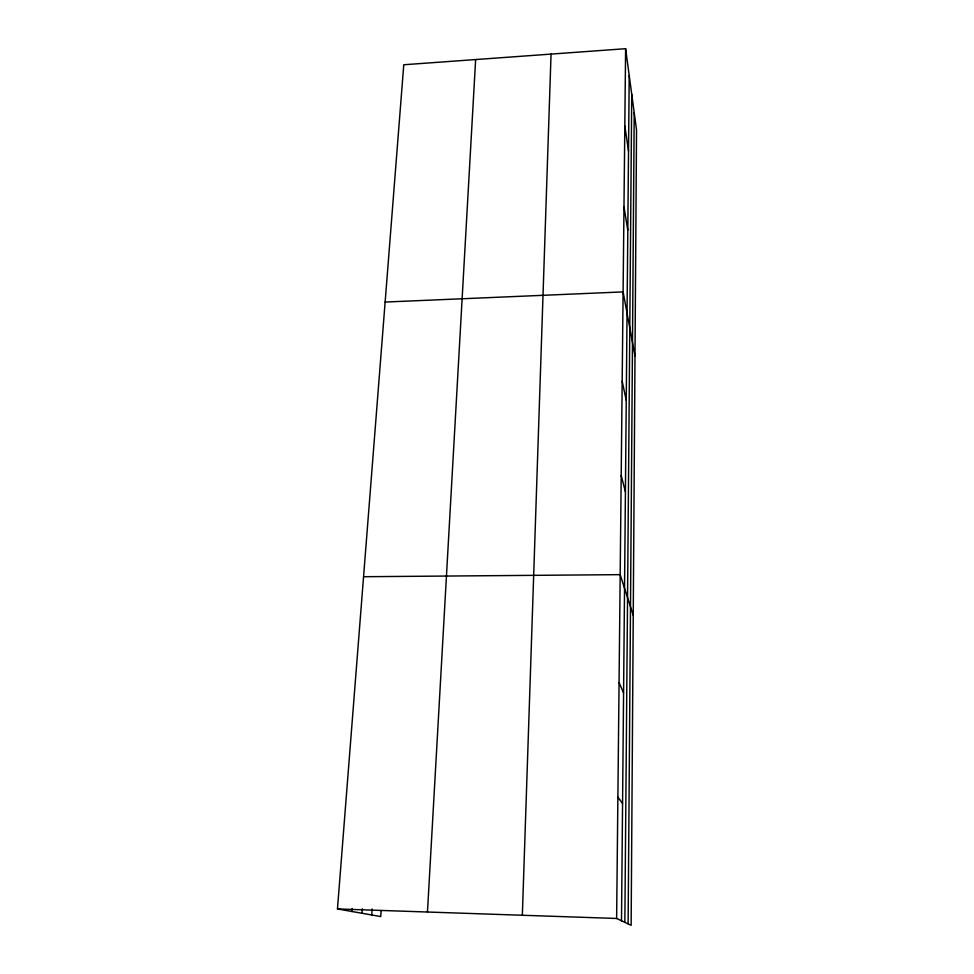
<?xml version="1.0" encoding="UTF-8"?>
<svg xmlns="http://www.w3.org/2000/svg" width="974" height="974" viewBox="0 0 974 974"><rect width="100%" height="100%" fill="white"/><g stroke="black" fill="none" stroke-linecap="round" stroke-linejoin="round"><path stroke-width="1.46" d="M628.12 923.876L634.22 112.716M621.497 920.759L629.216 75.522M624.845 922.341L631.736 94.235M625.612 48.7L636.533 129.932L631.14 925.3L616.627 918.47L625.612 48.7L403.772 64.759L337.467 908.949L380.749 916.571L381.151 910.556M522.344 915.256L551.053 54.094M427.464 912.017L475.641 59.56M371.715 914.976L372.129 908.998M361.938 913.259L362.267 908.718M351.943 911.506L352.174 908.486M385.132 302.05L623.104 291.896L634.999 356.058M363.57 576.718L620.182 574.648L633.234 615.288M337.467 908.949L616.627 918.47M617.881 797.085L622.569 803.574M619.062 682.664L623.579 692.891M621.205 475.422L625.418 491.846M622.179 381.297L626.245 400.29M623.981 206.865L627.804 230.205M624.821 125.902L628.522 151.067"/></g></svg>
